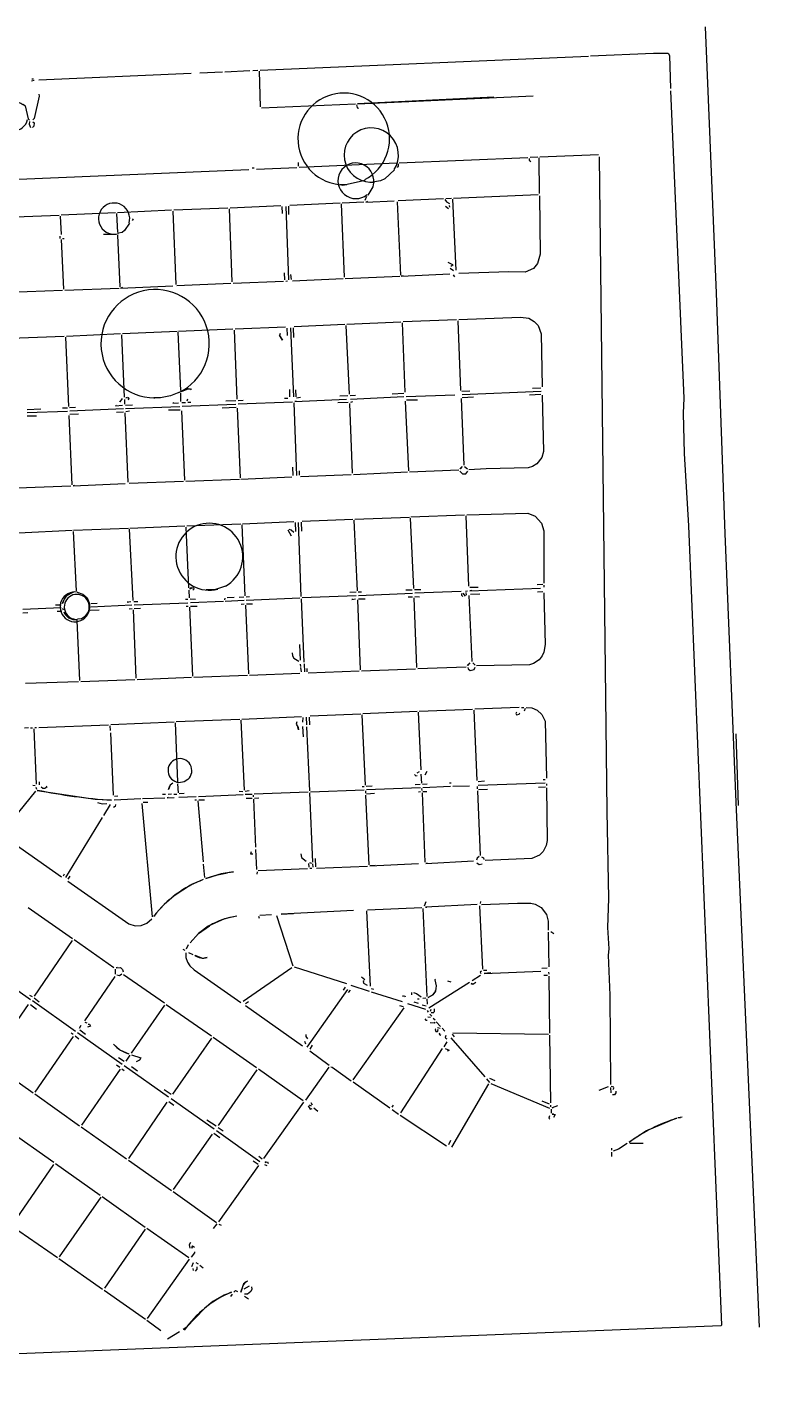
# Model space of a CAD drawing. Extents: x -873 to 1839, y -2957 to 262.
# Drawn here: x 859 to 1839, y -1563 to 239 of the extents above; entities that cross this region are included whole.
import ezdxf

# ---------------------------------------------------------------- set-up
doc = ezdxf.new("R2010")
doc.units = 0
doc.layers.add('TRACED_CURVE', color=6, linetype='CONTINUOUS')
doc.layers.add('TRACED_LINE', color=5, linetype='CONTINUOUS')

msp = doc.modelspace()

# ---------------------------------------------------------------- linework, layer by layer
at = {"layer": 'TRACED_CURVE'}
for points in [[(854.0884, 135.637), (856.6701, 133.7555), (860.9663, 115.9695), (862.5288, 114.5415)], [(1350.9563, 48.1186), (1338.0149, 36.0497), (1332.146, 33.2885), (1324.2162, 31.9329)], [(1311.6438, 33.8643), (1285.4521, 27.6917), (1277.931, 28.3522), (1281.9632, 27.5348), (1286.9249, 28.2574)], [(1322.7883, 30.3704), (1322.0157, 25.3414), (1315.0328, 14.0399)], [(996.581, -23.2611), (989.5308, -33.0673), (986.6525, -35.6939), (981.7132, -36.915)], [(1062.2201, -250.0424), (1051.4344, -254.523), (1038.0669, -257.1222), (1029.073, -257.0274), (1030.0698, -256.9825)], [(920.9124, -517.0987), (911.6668, -522.5089), (908.8333, -526.1324), (906.6103, -532.2255), (907.495, -529.6886)], [(926.395, -516.8521), (934.0057, -519.5062), (939.735, -524.7421), (942.5186, -531.1093)], [(1124.8086, -508.9241), (1110.058, -514.0825), (1099.0705, -514.0774), (1110.058, -514.0825), (1114.4989, -512.8839)], [(908.5989, -543.1233), (910.7944, -547.5193), (914.4402, -550.8513), (920.5558, -553.5727), (925.0415, -553.3708)], [(941.5391, -542.6401), (936.3705, -549.8646), (931.9969, -552.5585), (927.0351, -553.2811)], [(1074.5089, -767.391), (1069.6593, -770.6057), (1062.2279, -771.9389)], [(872.9203, -782.4538), (950.3488, -793.9529), (972.3687, -794.9599)], [(1135.5062, -891.0007), (1119.1482, -893.7343), (1098.4615, -900.1587), (1114.2089, -894.9554), (1127.5764, -892.3563)], [(1095.0175, -901.3125), (1077.8869, -909.0751), (1056.0413, -923.043), (1042.579, -934.636), (1031.6313, -946.6153), (1029.3186, -950.7147), (1029.2738, -949.7179)], [(1140.1683, -950.2222), (1123.3568, -953.9751), (1101.8302, -963.9333), (1088.7767, -973.5102), (1077.3529, -986.0103), (1088.7767, -973.5102), (1103.303, -963.3676)], [(1083.5979, -1002.7097), (1094.2664, -1006.7245), (1100.2025, -1005.4586)], [(975.0722, -1121.4608), (983.4057, -1129.0766), (995.6367, -1134.5194)], [(1728.1596, -1220.425), (1687.9848, -1237.7146), (1664.6888, -1252.7466)], [(1154.147, -1438.5283), (1148.8215, -1442.2639), (1145.3275, -1453.4084), (1148.4127, -1444.2799)], [(1132.8671, -1453.969), (1122.535, -1457.4304), (1107.9413, -1466.0777), (1096.859, -1475.0665), (1072.0403, -1500.6549), (1068.1651, -1503.3263)]]:
    msp.add_lwpolyline(points, dxfattribs=at)
for centre, radius, start, end in [((1282.9861, 89.3917), 61.2984, 297.2982, 273.6863), ((840.9265, 119.8185), 19.7026, 50.2376, 346.2727), ((1319.8023, 67.7321), 36.3201, 327.8069, 277.029), ((1299.205, 33.3038), 23.8782, 352.9096, 309.4076), ((975.7922, -17.2565), 20.8638, 343.8893, 286.762), ((1030.7094, -184.6912), 72.4863, 295.7421, 269.4931), ((1103.1802, -469.5579), 44.8074, 298.7852, 284.641), ((923.4688, -536.6245), 19.9365, 81.5817, 16.1465), ((924.7869, -535.1944), 18.1492, 102.0853, 162.3382), ((925.8995, -536.6738), 16.7579, 339.1186, 273.9118), ((923.3443, -537.6904), 15.8246, 200.2262, 276.1774), ((1063.8527, -755.6336), 15.9459, 312.1874, 264.3097), ((1021.1886, -63.0853), 733.7145, 258.3539, 266.1837), ((1145.3987, -1014.4719), 123.3961, 94.5808, 98.3035), ((1147.792, -1042.2282), 150.2393, 110.5315, 142.0259), ((1152.9356, -1047.0167), 97.3659, 97.514, 120.6825), ((1095.0362, -988.8877), 17.5913, 230.3908, 287.3159), ((1007.0167, -1093.2178), 42.7932, 221.4808, 254.5953), ((1788.2722, -1420.2575), 207.8675, 106.7421, 126.4185), ((1161.8382, -1452.0499), 15.5846, 119.6314, 149.9399), ((1190.9227, -1589.2152), 147.9061, 113.2318, 145.021)]:
    msp.add_arc(centre, radius, start, end, dxfattribs=at)
at = {"layer": 'TRACED_LINE'}
for points in [[(1766.3734, 239.1096), (1781.3875, -116.8028), (1792.8606, -438.4143), (1807.5332, -797.8381), (1838.6306, -1500.1258)], [(1171.1622, 181.3662), (1610.3097, 200.1251)], [(1613.3002, 200.2596), (1697.5322, 204.0493), (1717.0152, 203.927), (1718.6449, 201.0038), (1720.1423, 156.6226)], [(1123.8128, 179.2359), (1157.2066, 180.7383)], [(1161.1939, 180.9177), (1168.1717, 181.2316)], [(868.6473, 167.2562), (865.1808, 166.6008)], [(865.5447, 169.6138), (868.0368, 169.7259)], [(875.0818, 168.5446), (1078.9556, 177.2177)], [(1090.4191, 177.7334), (1120.8224, 179.1013)], [(1169.7342, 179.8036), (1171.3661, 132.4319)], [(1720.2768, 153.6321), (1737.78, -257.6043), (1737.1817, -277.6081), (1738.6067, -331.4817), (1744.4523, -428.1067), (1788.5649, -1497.3841), (1787.613, -1498.4258), (165.3927, -1562.9212)], [(874.9596, 149.0616), (875.5701, 146.5919), (868.9185, 116.8267), (867.0145, 114.7434)], [(1483.9389, 144.9966), (1301.5418, 136.291), (1536.2948, 146.8528)], [(1172.9286, 131.0039), (1298.5513, 136.1564)], [(1300.1139, 134.7284), (1300.7692, 131.262), (1301.8109, 130.31), (1303.2837, 130.8757)], [(862.6185, 112.5479), (862.2771, 109.0366), (863.9741, 104.6181)], [(867.1267, 112.2513), (868.6892, 110.8233), (868.3926, 106.3152), (866.4662, 104.7302)], [(1222.1687, 57.8064), (1221.8946, 52.7999)], [(1223.4571, 51.3719), (1354.0415, 57.2471)], [(1355.6041, 55.8191), (1355.7386, 52.8286), (1354.3106, 51.2661)], [(1357.032, 57.3816), (1529.5057, 64.642)], [(1531.0682, 63.214), (1531.1803, 60.7219), (1533.2413, 59.3164)], [(1532.4962, 64.7765), (1542.4645, 65.225)], [(1544.027, 63.797), (1544.662, 16.3804)], [(1545.4549, 65.3596), (1623.7284, 68.3817)], [(1624.8597, 65.4361), (1634.7854, -810.105), (1637.0422, -926.8684), (1635.7784, -965.3809), (1637.5774, -994.2664), (1636.9618, -1002.7843), (1638.8628, -1056.137), (1639.7364, -1175.4598)], [(232.4756, 9.783), (1156.1712, 48.3446)], [(1160.5672, 50.5401), (1163.0593, 50.6522)], [(1166.1395, 48.7931), (1220.4666, 51.2374)], [(1131.0009, -2.7301), (1198.7852, 0.3196)], [(1210.7471, 0.8578), (1278.033, 3.8851)], [(1279.5955, 2.4571), (1283.5147, -95.7529)], [(1281.0235, 4.0196), (1309.9315, 5.3202)], [(1313.6048, 12.4774), (1311.3594, 6.8827)], [(1314.9156, 5.5444), (1312.446, 4.9339), (1350.3254, 6.6382)], [(1354.38, 5.3223), (1358.7976, -92.8652)], [(1355.808, 6.8848), (1416.6145, 9.6206)], [(1418.177, 8.1926), (1420.3052, 5.2918), (1424.4046, 2.9791)], [(1419.605, 9.7551), (1427.0812, 10.0915)], [(1424.0183, 0.4647), (1424.6289, -2.005)], [(1428.6437, 8.6635), (1432.9043, -86.0351)], [(1430.0717, 10.226), (1543.2341, 14.8179)], [(1544.7966, 13.39), (1545.8251, -64.9732), (1542.376, -77.1145), (1536.6865, -83.863), (1525.9232, -88.842), (1503.9257, -88.3334), (1437.1159, -90.8399)], [(831.9076, -15.1878), (902.2064, -12.5244)], [(903.7689, -13.9524), (904.8677, -38.3747)], [(905.1969, -12.3899), (977.4669, -9.1383)], [(979.0294, -10.5663), (980.1731, -35.9854)], [(980.4574, -9.0038), (1052.7274, -5.7523)], [(1001.3184, -17.5543), (999.9129, -19.6152)], [(1054.29, -7.1803), (1058.2091, -105.3902)], [(1055.7179, -5.6177), (1128.0104, -2.8646)], [(1129.5729, -4.2926), (1133.4696, -102.0042)], [(1200.3477, -1.1084), (1200.7737, -10.5782)], [(1205.3318, -0.8841), (1209.251, -99.0941)], [(1209.3191, -0.7047), (1209.314, -11.6923)], [(1419.0791, -0.7564), (1423.2009, -3.5675)], [(902.9862, -40.9564), (903.1207, -43.9469)], [(905.1817, -45.3525), (908.1641, -111.6415)], [(906.6096, -43.7899), (909.1017, -43.6778)], [(961.799, -38.3104), (978.7675, -38.0464)], [(980.3301, -39.4743), (983.447, -108.7539)], [(1203.3424, -89.8709), (1203.7684, -99.3408)], [(1422.4427, -75.5185), (1428.5806, -78.7383), (1429.1239, -79.7127), (1426.2007, -81.3425)], [(1425.2935, -83.381), (1429.9362, -86.6681)], [(986.9808, -109.5937), (984.5111, -110.2043), (1054.2891, -107.0649)], [(1059.7716, -106.8182), (1132.0417, -103.5667)], [(1135.0321, -103.4321), (1202.3404, -100.9033)], [(1205.3309, -100.7687), (1207.823, -100.6566)], [(1211.9275, -91.9818), (1212.7399, -98.9371)], [(1214.3024, -100.3651), (1282.0867, -97.3154)], [(1285.0772, -97.1809), (1357.868, -94.4053)], [(1362.3313, -93.7051), (1359.8617, -94.3156), (1425.1539, -91.3781)], [(1429.2085, -92.6939), (1431.3143, -95.0963)], [(835.9389, -115.8899), (906.7361, -113.204)], [(909.7266, -113.0695), (982.5175, -110.294)], [(1216.5622, -161.6924), (1284.3465, -158.6427)], [(1285.909, -160.0707), (1290.0575, -252.2773)], [(1287.3369, -158.5082), (1359.607, -155.2567)], [(1361.1695, -156.6847), (1364.842, -249.4121)], [(1362.5974, -155.1221), (1433.8931, -152.4139)], [(1435.4556, -153.8419), (1439.1505, -247.0677)], [(1436.8836, -152.2793), (1519.6427, -149.0553), (1530.6975, -150.5557), (1537.8771, -154.7274), (1543.1303, -160.4842), (1547.1126, -171.2923), (1548.3032, -242.1568)], [(837.7003, -177.2396), (908.9959, -174.5314)], [(910.5584, -175.9593), (914.7293, -268.6643)], [(911.9864, -174.3968), (984.2564, -171.1453)], [(985.8189, -172.5733), (989.0878, -256.3293)], [(987.2469, -171.0108), (1060.0153, -167.7368)], [(1061.0794, -169.1872), (1064.6, -247.4382)], [(1062.009, -167.6471), (1134.7998, -164.8716)], [(1136.3624, -166.2996), (1140.0348, -259.027)], [(1137.7903, -164.7371), (1205.0986, -162.2082)], [(1198.0036, -171.0176), (1197.1189, -173.5545), (1200.8993, -179.8769), (1197.0965, -173.0561)], [(1206.6611, -163.6362), (1207.1096, -173.6044)], [(1211.6453, -163.4119), (1215.7938, -255.6185)], [(1215.1342, -163.255), (1215.7172, -176.2137)], [(1064.757, -250.9271), (1064.7519, -261.9146)], [(1074.977, -244.9736), (1066.1401, -248.3678), (1074.977, -244.9736), (1077.9675, -244.8391), (1079.0316, -246.2895)], [(1210.3611, -245.8745), (1210.3112, -255.8652)], [(1218.3806, -246.5125), (1218.7843, -255.484)], [(1347.9632, -251.6697), (1363.414, -250.9746)], [(1441.189, -247.9748), (1451.6557, -247.5039)], [(1441.3908, -252.4606), (1547.077, -248.205)], [(1531.3072, -252.9099), (1546.758, -252.2148)], [(1535.4117, -244.2351), (1546.8752, -243.7193)], [(906.822, -270.5184), (913.3013, -270.2269)], [(916.2918, -270.0923), (924.2664, -269.7335)], [(978.5936, -267.2893), (977.6192, -267.8325), (987.0666, -266.9081)], [(986.663, -257.9366), (983.3759, -262.5793), (983.8295, -261.5601)], [(989.7207, -259.2973), (989.4914, -265.3007)], [(991.0539, -266.7287), (1000.5238, -266.3026)], [(991.2557, -271.2144), (1063.5482, -268.4613)], [(993.0975, -256.6483), (991.6247, -257.214), (994.5927, -256.581), (995.6344, -257.533), (994.7497, -260.0699)], [(1055.8477, -263.8135), (1054.3749, -264.3792), (1061.8287, -263.5444)], [(1066.3144, -263.3426), (1071.2986, -263.1184)], [(1067.0371, -268.3043), (1138.8311, -265.5737)], [(1074.1097, -258.9965), (1073.225, -261.5334)], [(1074.2891, -262.9838), (1078.2764, -262.8044)], [(1120.5692, -270.3907), (1139.0105, -269.561)], [(1125.1497, -261.195), (1138.6069, -260.5895)], [(1141.5974, -260.455), (1148.5752, -260.141)], [(1141.7992, -264.9407), (1214.59, -262.1652)], [(1203.8991, -257.6519), (1208.3848, -257.4501)], [(1216.1526, -263.5931), (1220.0269, -360.8063)], [(1219.5518, -261.4425), (1217.5805, -262.0306), (1286.8601, -258.9137)], [(1225.3309, -256.6877), (1219.8708, -257.4328)], [(1275.0775, -263.4391), (1289.0331, -262.8113)], [(1277.6644, -254.3331), (1288.6295, -253.8398)], [(1290.6181, -264.7376), (1294.313, -357.9635)], [(1291.62, -253.7053), (1298.5978, -253.3913)], [(1291.8442, -258.6894), (1363.6158, -255.4603)], [(1294.5157, -262.5646), (1292.046, -263.1751)], [(1365.3802, -261.374), (1369.5735, -354.5774)], [(1366.6063, -255.3258), (1431.4225, -252.909)], [(1366.8081, -259.8115), (1381.783, -259.6372)], [(1440.1422, -258.0104), (1443.6578, -347.2489)], [(1441.5702, -256.4479), (1456.5226, -255.7751)], [(1548.3205, -253.6427), (1550.2113, -328.9705), (1548.078, -337.0573), (1541.459, -345.3458), (1535.635, -349.1038), (1529.7213, -350.8681), (1473.3333, -351.9068), (1450.4287, -353.4368)], [(859.3554, -281.1441), (871.8382, -281.0819)], [(859.4726, -272.6487), (877.9139, -271.819)], [(859.652, -276.636), (913.5032, -274.7126)], [(915.2675, -280.6263), (919.4384, -373.3313)], [(916.4936, -274.578), (988.2653, -271.3489)], [(916.6955, -279.0638), (928.159, -278.548)], [(978.9972, -276.2607), (988.4671, -275.8347)], [(990.0296, -277.2626), (994.2005, -369.9676)], [(996.4193, -274.9775), (991.4576, -275.7001)], [(1048.7752, -273.1213), (1064.2484, -272.9246)], [(1065.8109, -274.3526), (1069.9818, -367.0576)], [(1140.573, -270.9889), (1144.2679, -364.2148)], [(1214.527, -349.567), (1215.0427, -361.0305)], [(1223.2467, -354.6683), (1223.5158, -360.6493)], [(1225.0783, -362.0773), (1292.885, -359.526)], [(1295.8755, -359.3915), (1368.1455, -356.1399)], [(1371.136, -356.0054), (1436.9491, -353.5438)], [(1438.5116, -354.9718), (1441.6815, -358.8245), (1446.1672, -358.6227), (1449.0007, -354.9993)], [(1441.233, -348.8563), (1438.8755, -351.9589), (1439.805, -350.4188)], [(1444.7219, -348.6993), (1448.3677, -352.0312)], [(846.7148, -377.602), (918.0104, -374.8938)], [(922.9721, -374.1711), (921.0009, -374.7592), (990.7789, -371.6198)], [(995.763, -371.3956), (1068.5539, -368.6201)], [(1071.5444, -368.4855), (1143.3384, -365.7549)], [(1145.332, -365.6652), (1213.6148, -362.593)], [(1372.8525, -416.3583), (1444.6465, -413.6277)], [(1447.637, -413.4931), (1529.4442, -411.3108), (1539.1159, -415.3704), (1547.5166, -424.4815), (1550.4795, -434.8361), (1550.6284, -504.7486)], [(921.6757, -434.1602), (994.965, -431.3623)], [(996.9587, -431.2726), (1070.248, -428.4746)], [(1071.8105, -429.9026), (1075.4656, -511.1441)], [(1073.2384, -428.3401), (1145.5309, -425.587)], [(1146.595, -427.0374), (1150.8556, -521.736)], [(1147.5245, -425.4973), (1216.3057, -422.4027)], [(1217.8682, -423.8307), (1218.4064, -435.7926)], [(1221.8555, -423.6513), (1225.8195, -522.8581)], [(1225.8428, -423.4719), (1226.381, -435.4338)], [(1227.2708, -421.9094), (1295.0775, -419.3581)], [(1296.64, -420.7861), (1300.8782, -514.9863)], [(1298.068, -419.2236), (1370.8588, -416.448)], [(1371.9229, -417.8984), (1376.1611, -512.0987)], [(1446.2091, -415.0556), (1449.9264, -508.7799)], [(847.9105, -437.479), (919.6821, -434.2499)], [(921.2446, -435.6779), (924.8325, -515.4241)], [(996.0291, -432.8126), (1000.8106, -527.9873)], [(1208.326, -433.749), (1212.6721, -441.5443)], [(1209.7764, -432.6849), (1212.8117, -433.5472), (1216.4576, -436.8791)], [(1075.6002, -514.1345), (1076.0711, -524.6012)], [(1079.4529, -510.9647), (1077.0281, -512.572), (1081.945, -510.8525), (1082.5331, -512.8238), (1081.1051, -514.3863)], [(1227.382, -524.2861), (1299.6745, -521.533)], [(1290.9772, -516.93), (1299.4502, -516.5488)], [(1302.4407, -516.4143), (1306.9489, -516.7109)], [(1302.665, -521.3984), (1374.935, -518.1469)], [(1366.2601, -514.0424), (1374.7332, -513.6612)], [(1377.7236, -513.5266), (1386.2191, -513.6438)], [(1377.9255, -518.0124), (1440.2496, -515.7077)], [(1440.3842, -518.6982), (1440.4963, -521.1903), (1442.5572, -522.5958)], [(1442.3554, -518.1101), (1445.5477, -522.4613)], [(1445.7322, -515.4611), (1448.7227, -515.3265)], [(1446.3203, -517.4323), (1446.9757, -520.8988)], [(1450.487, -521.2402), (1454.4785, -609.9579)], [(1451.4889, -510.2078), (1462.9749, -510.1905)], [(1454.1828, -514.5815), (1451.7132, -515.192), (1546.4342, -511.4298)], [(1452.4134, -519.6553), (1464.8737, -519.0947)], [(1550.7131, -517.7298), (1552.3348, -587.0766), (1550.7896, -597.1346), (1548.5218, -602.2308), (1544.2603, -607.4168), (1536.9859, -612.2389), (1531.5706, -613.9808), (1460.7286, -615.6698)], [(1541.7243, -506.6475), (1549.2005, -506.3111)], [(1542.1728, -516.6158), (1549.1505, -516.3018)], [(1550.763, -507.7391), (1550.8751, -510.2311)], [(853.5043, -539.609), (904.8409, -537.2993)], [(897.2077, -534.1468), (905.1824, -533.788)], [(906.8794, -538.2064), (907.4899, -540.6761)], [(943.9639, -541.0328), (955.9258, -540.4946)], [(944.5571, -532.0165), (953.0301, -531.6353)], [(944.7589, -536.5022), (999.5844, -534.0355)], [(994.3985, -529.774), (993.4241, -530.3173), (998.3858, -529.5947)], [(995.8213, -539.1991), (999.8087, -539.0197)], [(1001.3712, -540.4476), (1004.9988, -632.1782)], [(1002.3731, -529.4153), (1007.3796, -529.6894)], [(1002.5749, -533.901), (1074.3689, -531.1703)], [(1002.7991, -538.8851), (1011.2722, -538.5039)], [(1071.1542, -526.3207), (1074.6431, -526.1637)], [(1072.0787, -535.7682), (1075.0692, -535.6336)], [(1076.6317, -537.0616), (1080.7802, -629.2682)], [(1077.6336, -526.0292), (1084.6338, -526.2137)], [(1077.8578, -531.0133), (1122.2167, -529.0176)], [(1078.0596, -535.4991), (1087.0535, -535.5938)], [(1124.0309, -524.9406), (1123.6446, -527.4551)], [(1124.2103, -528.9279), (1149.6294, -527.7842)], [(1126.999, -524.3076), (1136.4689, -523.8816)], [(1142.9482, -523.59), (1149.4276, -523.2985)], [(1145.8664, -532.9478), (1149.8537, -532.7684)], [(1151.4162, -534.1964), (1155.5647, -626.4029)], [(1152.4181, -523.164), (1156.9038, -522.9622)], [(1152.6199, -527.6497), (1224.3915, -524.4206)], [(1152.8442, -532.6338), (1160.8412, -532.7735)], [(1225.9541, -525.8486), (1229.7662, -610.579)], [(1294.8921, -526.2429), (1293.9177, -526.7862), (1298.8795, -526.0635)], [(1301.4388, -527.4467), (1305.1337, -620.6725)], [(1302.8668, -525.8841), (1311.8606, -525.9789)], [(1369.1783, -523.4001), (1375.1592, -523.131)], [(1376.7217, -524.559), (1380.4167, -617.7848)], [(1378.1497, -522.9965), (1384.1531, -523.2258)], [(853.7285, -544.5931), (860.2079, -544.3016)], [(899.5826, -542.5301), (906.062, -542.2386)], [(926.1056, -554.8212), (929.7159, -635.0659)], [(1223.7057, -586.8793), (1224.6475, -607.8127)], [(1214.2307, -598.2929), (1214.4101, -602.2802), (1216.0399, -605.2034), (1222.7211, -609.3977)], [(1451.5553, -611.5877), (1448.7218, -615.2111), (1449.6289, -613.1726)], [(1455.5426, -611.4083), (1458.6901, -614.7627)], [(1082.3427, -630.6961), (1154.1367, -627.9655)], [(1157.1272, -627.8309), (1224.4355, -625.3021)], [(1224.8942, -613.2953), (1225.0287, -616.2858)], [(1225.096, -617.781), (1225.8635, -623.7395)], [(1229.8783, -613.071), (1230.3492, -623.5377)], [(1233.6363, -618.895), (1233.8381, -623.3807)], [(1235.4006, -624.8087), (1303.7058, -622.235)], [(1306.6962, -622.1005), (1378.9887, -619.3474)], [(1381.9792, -619.2128), (1446.7954, -616.7961)], [(1448.8339, -617.7032), (1449.422, -619.6744), (1452.0038, -621.556), (1457.4415, -620.3125), (1458.8022, -617.2547)], [(857.4683, -638.8158), (928.2879, -636.6284)], [(931.2784, -636.4938), (1003.5708, -633.7407)], [(1006.5613, -633.6062), (1079.3522, -630.8307)], [(1146.7921, -686.7284), (1226.5383, -683.1405)], [(1228.1008, -684.5685), (1227.8939, -691.0703)], [(1232.5865, -684.3666), (1233.035, -694.3349)], [(1236.5739, -684.1873), (1237.0448, -694.6539)], [(1238.0018, -682.6247), (1305.7861, -679.575)], [(1307.3486, -681.003), (1311.5868, -775.2033)], [(1308.7766, -679.4405), (1381.0466, -676.189)], [(1382.6092, -677.617), (1386.0849, -754.8711)], [(1384.0371, -676.0544), (1455.3327, -673.3462)], [(1456.8953, -674.7742), (1461.1334, -768.9744)], [(1458.3232, -673.2116), (1517.6569, -671.0416)], [(1513.9611, -677.7003), (1513.0316, -679.2404), (1514.1181, -681.1892), (1517.5621, -680.0354), (1518.4917, -678.4954)], [(1520.6698, -671.4054), (1524.1587, -671.2485)], [(1525.7212, -672.6764), (1524.383, -676.2326)], [(1527.1492, -671.1139), (1534.6703, -671.7744), (1541.805, -674.9493), (1548.0551, -680.6612), (1552.446, -689.4533), (1554.3817, -765.7779)], [(856.1495, -698.3065), (861.1336, -698.0822)], [(864.1465, -698.4461), (866.6386, -698.334)], [(868.2011, -699.7619), (871.5423, -774.0256)], [(869.6291, -698.1994), (872.1211, -698.0873)], [(875.1116, -697.9528), (968.3374, -694.2578)], [(969.9, -695.6858), (970.6899, -702.1428)], [(971.3279, -694.1233), (1056.0583, -690.3112)], [(1057.6208, -691.7391), (1060.6654, -770.511)], [(1059.0488, -690.1766), (1143.8016, -686.8629)], [(1145.3641, -688.2909), (1149.5799, -781.9927)], [(1220.3729, -690.4098), (1219.5106, -693.4451), (1222.2045, -697.8187), (1222.3614, -701.3076), (1221.1179, -695.8699)], [(1227.6422, -696.5752), (1228.7685, -710.5084)], [(1233.1696, -697.3254), (1237.0041, -782.5542)], [(970.8244, -705.1332), (974.5693, -788.3684)], [(1807.4169, -706.4489), (1810.7256, -802.1893)], [(875.3951, -770.8557), (875.5745, -774.8431)], [(1054.2533, -772.2977), (1050.8765, -774.9468), (1048.6536, -781.0399), (1050.423, -775.966)], [(1060.8, -773.5015), (1061.3382, -785.4634)], [(1377.8585, -760.7349), (1379.4435, -762.6613), (1381.4147, -762.0732)], [(1378.464, -774.1921), (1385.4418, -773.8781)], [(1383.705, -757.4753), (1380.7817, -759.1051)], [(1386.3316, -760.3537), (1386.8698, -772.3156)], [(1388.4323, -773.7436), (1394.4132, -773.4745)], [(1394.1717, -757.0044), (1391.383, -761.6247)], [(1424.3181, -772.129), (1426.8101, -772.0169)], [(1471.169, -770.0212), (1462.7184, -770.9008)], [(1462.9202, -775.3865), (1552.6571, -771.8486)], [(1549.9632, -767.4749), (1552.4553, -767.3628)], [(1554.2196, -773.2765), (1554.3318, -775.7686)], [(870.4507, -783.0643), (832.6182, -830.214)], [(867.1014, -775.2243), (870.1143, -775.5881)], [(871.2233, -778.0354), (871.8338, -780.505)], [(885.1116, -775.9122), (885.6997, -777.8835), (883.2749, -779.4908), (880.2844, -779.6254), (878.2011, -777.7214)], [(976.1318, -789.7964), (980.6175, -789.5945)], [(1013.7371, -793.0987), (1043.6643, -792.2516)], [(1040.4496, -787.402), (1044.4369, -787.2226)], [(1048.1277, -791.5514), (1046.6548, -792.1171), (1056.1247, -791.691)], [(1047.9258, -787.0657), (1052.4116, -786.8639)], [(1055.9229, -787.2053), (1059.9102, -787.0259)], [(1062.6041, -791.3995), (1085.5311, -790.368)], [(1069.3576, -786.1014), (1062.9007, -786.8914)], [(1088.5216, -790.2335), (1148.3313, -787.5425)], [(1143.1453, -783.2811), (1148.1519, -783.5552)], [(1156.6025, -782.6756), (1151.1424, -783.4207)], [(1151.3218, -787.408), (1160.2932, -787.0044)], [(1152.5428, -792.3473), (1160.5399, -792.4869)], [(1161.8557, -788.4323), (1161.9679, -790.9244)], [(1163.2837, -786.8698), (1235.5762, -784.1167)], [(1163.5304, -792.3524), (1169.5113, -792.0833)], [(1237.1387, -785.5447), (1241.3096, -878.2497)], [(1238.5666, -783.9822), (1310.3607, -781.2515)], [(1307.6668, -776.8779), (1310.1589, -776.7658)], [(1311.9232, -782.6795), (1312.0577, -785.6699)], [(1312.1923, -788.6604), (1316.3856, -881.8638)], [(1313.1493, -776.6312), (1321.124, -776.2724)], [(1313.3512, -781.1169), (1385.6436, -778.3638)], [(1324.0645, -786.1286), (1313.6202, -787.0979)], [(1382.8998, -783.9809), (1385.8903, -783.8464)], [(1387.2061, -779.7918), (1387.3182, -782.2839)], [(1387.9512, -785.2519), (1391.6237, -877.9794)], [(1388.6341, -778.2293), (1426.0151, -776.5475)], [(1388.8808, -783.7119), (1394.3633, -783.4652)], [(1429.0056, -776.4129), (1451.4567, -775.9023)], [(1461.4922, -776.949), (1461.6268, -779.9395)], [(1461.7613, -782.93), (1465.6407, -869.1556)], [(1463.1669, -780.8691), (1475.1288, -780.3309)], [(1554.4663, -778.7591), (1555.1361, -849.1476), (1553.9323, -855.6942), (1549.8054, -863.8707), (1545.0231, -868.5806), (1534.7358, -873.0389), (1472.434, -875.8419)], [(1543.4339, -777.7572), (1552.9038, -777.3311)], [(953.5411, -798.3041), (959.6118, -800.0286), (966.0912, -799.7371)], [(970.6442, -801.0305), (961.8246, -815.9106)], [(977.6444, -801.215), (977.2581, -803.7295), (974.8109, -804.8385)], [(975.8576, -794.8029), (1011.7434, -793.1884)], [(1013.0318, -799.6229), (1026.849, -951.3252)], [(1014.4597, -798.0604), (1020.9391, -797.7689)], [(1083.7393, -794.9434), (1086.2314, -794.8313)], [(1087.7939, -796.2593), (1094.9603, -877.8422)], [(1089.2218, -794.6968), (1096.7205, -794.8588)], [(1162.1024, -793.9149), (1164.9951, -858.2103)], [(959.9431, -818.4924), (910.6094, -898.6219)], [(830.278, -844.8025), (905.5804, -897.8493)], [(1159.2832, -864.4603), (1158.3985, -866.9973), (1161.389, -866.8627)], [(1165.1297, -861.2008), (1166.3406, -888.1151)], [(1095.0949, -880.8327), (1096.899, -898.7307)], [(1225.819, -866.9605), (1226.5416, -871.9222), (1232.7468, -876.6372)], [(1235.8943, -879.9916), (1236.1185, -884.9757)], [(1237.3223, -878.4291), (1239.8592, -879.3138)], [(1241.3993, -880.2433), (1241.6011, -884.7291)], [(1244.5742, -873.1086), (1245.09, -884.5721)], [(1324.9035, -882.4795), (1317.9481, -883.2918), (1383.2179, -879.8558)], [(1394.6815, -879.3401), (1392.7102, -879.9282), (1456.4848, -876.5595)], [(1464.2127, -870.7181), (1461.312, -872.8463), (1460.4272, -875.3832)], [(1461.0826, -878.8497), (1464.1852, -881.2072), (1468.1501, -880.5294)], [(1467.2256, -871.082), (1469.785, -872.4651), (1470.3731, -874.4363)], [(908.9123, -894.2035), (907.5292, -896.7628)], [(916.5231, -896.8576), (913.712, -900.9795)], [(1166.9735, -891.0832), (1166.6097, -894.0961)], [(1168.4015, -889.5207), (1234.6906, -886.5382)], [(1237.6811, -886.4037), (1240.1731, -886.2916)], [(1246.6525, -886.0001), (1314.9576, -883.4264)], [(913.8241, -903.4715), (995.3093, -960.735), (1003.9168, -963.3443), (1011.8915, -962.9855), (1019.7315, -959.6362), (1026.4627, -953.8397)], [(1393.0263, -931.3545), (1390.7809, -936.9492)], [(1461.6005, -934.7618), (1392.3434, -938.3772), (1394.337, -938.2875)], [(1464.6807, -936.6209), (1468.4928, -1021.3513)], [(1465.9068, -930.5726), (1465.543, -933.5855)], [(1467.1055, -935.0135), (1515.4516, -932.8384), (1533.4394, -933.0279), (1538.9892, -934.2765), (1547.1881, -938.9018), (1554.0935, -948.0802), (1556.4908, -956.962), (1556.5306, -968.9463)], [(860.977, -938.8111), (920.2679, -980.0927)], [(1169.1436, -950.4169), (1169.7541, -952.8865)], [(1170.5716, -948.8544), (1186.5208, -948.1368)], [(1193.0675, -949.3405), (1215.0793, -1016.7711)], [(1296.1495, -942.705), (1199.4796, -947.5537), (1215.9273, -946.8137)], [(1313.6612, -943.4154), (1318.1909, -1044.095)], [(1314.5908, -941.8753), (1387.3592, -938.6014)], [(1388.9217, -940.0294), (1394.2139, -1057.6551)], [(1556.6651, -971.9368), (1557.2553, -1018.3566)], [(1560.1092, -970.783), (1564.231, -973.5941)], [(919.904, -983.1056), (868.806, -1057.3215)], [(922.3288, -981.4983), (975.4594, -1019.0617)], [(1074.973, -988.6145), (1072.2516, -994.73)], [(1067.7434, -994.4334), (1070.3028, -995.8165)], [(1071.955, -999.2381), (1071.7481, -1005.7399), (1074.0333, -1012.1296), (1077.248, -1016.9792), (1082.9772, -1022.2151), (1145.3708, -1065.8543)], [(1075.4439, -999.0812), (1081.061, -1001.825)], [(805.2087, -1020.229), (864.0237, -1062.0315)], [(977.0668, -1021.4865), (977.3583, -1027.9659)], [(979.9451, -1018.8599), (978.4723, -1019.4256), (984.4533, -1019.1565), (987.0575, -1021.5364), (987.7129, -1025.0029)], [(1213.6962, -1019.3304), (1148.3164, -1064.7229)], [(1216.6418, -1018.1991), (1286.5666, -1040.5236)], [(1467.1097, -1023.9106), (1465.6817, -1025.4731), (1466.2474, -1026.9459)], [(1470.0553, -1022.7792), (1474.541, -1022.5774)], [(1479.7046, -1026.3405), (1470.7555, -1027.2425), (1546.5145, -1023.834)], [(1547.8303, -1019.7795), (1555.3065, -1019.4431)], [(1557.0709, -1025.3568), (1557.183, -1027.8489)], [(976.9944, -1030.9788), (936.2112, -1090.2473)], [(986.3522, -1028.0607), (982.953, -1030.2113), (979.4192, -1029.3714)], [(988.3682, -1028.4694), (1043.0165, -1066.4639)], [(1292.6597, -1042.7466), (1316.9872, -1050.6417)], [(1306.6428, -1031.6296), (1311.2855, -1034.9167)], [(1310.3784, -1036.9552), (1308.928, -1038.0193), (1309.5161, -1039.9905), (1314.1363, -1042.7792)], [(1405.6651, -1034.6658), (1404.7131, -1035.7075), (1406.5672, -1043.6149), (1405.8843, -1050.6375), (1402.1212, -1055.801), (1395.7764, -1059.083), (1402.1212, -1055.801), (1404.9772, -1052.676), (1406.3154, -1049.1198)], [(1451.3123, -1039.1046), (1396.9251, -1073.5146)], [(1421.7489, -1036.9387), (1426.3019, -1038.2322)], [(1459.8078, -1039.2218), (1455.9326, -1041.8933), (1453.9165, -1041.4846), (1454.3476, -1039.9669), (1453.9165, -1041.4846)], [(1465.8835, -1029.9588), (1454.7115, -1036.954)], [(1550.7484, -1029.1372), (1555.755, -1029.4114)], [(1557.3175, -1030.8393), (1558.2339, -1106.7104)], [(862.7578, -1056.0953), (866.3364, -1057.932)], [(868.9181, -1059.8136), (875.6442, -1065.0046)], [(1287.9222, -1048.4534), (1233.4698, -1125.8167)], [(1284.7972, -1045.5975), (1282.4621, -1049.1985)], [(1291.456, -1049.2933), (1289.0984, -1052.3959)], [(1319.5241, -1051.5264), (1361.0668, -1064.64)], [(1319.8207, -1047.0183), (1322.8561, -1047.8805)], [(1362.7241, -1057.0741), (1361.7497, -1057.6174), (1364.7177, -1056.9844), (1365.2834, -1058.4573)], [(1373.5098, -1052.5935), (1373.6443, -1055.584)], [(1376.5003, -1052.4589), (1380.5549, -1053.7748), (1386.7601, -1058.4898)], [(1381.8881, -1061.2062), (1383.8817, -1061.1165)], [(1388.821, -1059.8954), (1392.8083, -1059.716)], [(1394.3708, -1061.144), (1394.6848, -1068.1218)], [(860.8263, -1068.6678), (809.2299, -1142.9061)], [(863.8168, -1068.5333), (872.0829, -1074.6539)], [(866.583, -1063.4146), (924.3563, -1104.2651)], [(1043.151, -1069.4544), (998.6047, -1133.8865)], [(1045.5983, -1068.3455), (1105.9309, -1110.5791)], [(1155.815, -1064.885), (1151.4414, -1067.5788)], [(1151.5535, -1070.0709), (1227.8976, -1124.0697)], [(1363.4417, -1073.0234), (1295.365, -1169.4783)], [(1357.8021, -1069.7811), (1362.3551, -1071.0746)], [(1368.1791, -1067.3166), (1392.4842, -1074.7133)], [(1376.5625, -1064.9417), (1382.6331, -1066.6663)], [(1387.7294, -1068.9341), (1393.2792, -1070.1827)], [(1394.5676, -1076.6172), (1396.1749, -1079.042)], [(1399.5069, -1075.3961), (1398.6222, -1077.9331)], [(1403.9477, -1074.1975), (1404.1271, -1078.1848), (1402.6992, -1079.7473), (1400.1847, -1079.361), (1402.6992, -1079.7473)], [(931.4961, -1096.4525), (929.1835, -1100.5519)], [(936.7993, -1092.2185), (939.3362, -1093.1032)], [(940.9212, -1095.0296), (942.9148, -1094.9399), (944.0238, -1097.3871), (940.1037, -1099.0618)], [(1391.572, -1087.7393), (1392.6585, -1089.6881), (1394.6522, -1089.5984)], [(1395.4472, -1085.0678), (1398.9585, -1085.4093)], [(1398.2807, -1081.4444), (1400.9073, -1084.3227)], [(1404.755, -1092.1404), (1403.8255, -1093.6805), (1398.7965, -1092.9079)], [(1402.5147, -1086.7475), (1405.1189, -1089.1275)], [(1406.7262, -1091.5523), (1412.5003, -1097.785)], [(921.1813, -1111.3998), (869.5849, -1185.6381)], [(918.465, -1106.5278), (921.0468, -1108.4094)], [(923.6286, -1110.2909), (928.8145, -1114.5524)], [(926.9381, -1106.1466), (986.7723, -1148.4027)], [(929.7716, -1102.5232), (937.5169, -1108.1678)], [(1106.0654, -1113.5696), (1053.993, -1188.3287)], [(1108.5126, -1112.4606), (1166.2635, -1152.8127)], [(1232.209, -1108.8931), (1232.3211, -1111.3851), (1234.4493, -1114.2859)], [(1406.1555, -1101.067), (1405.2035, -1102.1087), (1406.3125, -1104.5559), (1408.3061, -1104.4662), (1409.2581, -1103.4245), (1408.6924, -1101.9517)], [(1408.5803, -1099.4596), (1412.114, -1100.2995)], [(1410.9103, -1106.8462), (1410.4792, -1108.3638), (1413.0385, -1109.7469)], [(1414.6061, -1100.1874), (1418.2744, -1104.0177)], [(1419.5403, -1109.9538), (1418.6556, -1112.4908), (1420.7614, -1114.8931), (1419.7197, -1113.9412)], [(1426.1767, -1113.1512), (1471.9829, -1165.5274)], [(1427.9461, -1108.0774), (1430.6175, -1111.9526)], [(1428.8756, -1106.5373), (1556.806, -1108.2729)], [(1558.3685, -1109.7009), (1559.4368, -1200.0483)], [(1230.5966, -1117.4558), (1231.7728, -1121.3983)], [(1240.8339, -1122.9883), (1237.5693, -1128.1294)], [(1237.6814, -1130.6215), (1263.5215, -1149.9352)], [(1414.8426, -1127.645), (1358.7778, -1213.571)], [(1420.9183, -1118.382), (1416.7241, -1125.0632)], [(1418.8299, -1127.4656), (1423.9262, -1129.7334), (1421.9774, -1130.82)], [(808.8436, -1145.4206), (867.6361, -1186.7246)], [(978.8201, -1149.2599), (983.4628, -1152.5469)], [(981.8829, -1139.633), (989.0849, -1144.3032)], [(989.354, -1150.2842), (1048.6674, -1192.0643)], [(996.7232, -1136.4682), (991.577, -1144.1911)], [(998.8912, -1151.3534), (1007.1573, -1157.474)], [(999.1929, -1135.8577), (1011.3566, -1139.8052), (1009.9959, -1142.863), (1005.1015, -1145.0809)], [(1263.1352, -1152.4497), (1231.6475, -1196.3173)], [(1265.6048, -1151.8392), (1267.6209, -1152.2479), (1292.9178, -1170.5873)], [(984.0733, -1155.0166), (932.0009, -1229.7757)], [(986.0445, -1154.4285), (989.1471, -1156.786)], [(1166.8965, -1155.7808), (1114.824, -1230.5399)], [(1168.8453, -1154.6942), (1228.6795, -1196.9503)], [(1474.0887, -1167.9298), (1477.8018, -1172.757)], [(1478.0536, -1167.252), (1485.1883, -1170.427)], [(869.697, -1188.1302), (929.5536, -1230.8847)], [(1042.7364, -1182.3426), (1051.9993, -1188.4184)], [(1295.4771, -1171.9704), (1344.4858, -1206.7227)], [(1476.8947, -1174.7955), (1427.2644, -1259.4332)], [(1479.8628, -1174.1625), (1558.2555, -1207.0934)], [(1636.8805, -1178.5848), (1624.1236, -1183.6536)], [(1639.9158, -1179.4471), (1640.2522, -1186.9233)], [(1640.8454, -1177.907), (1644.3791, -1178.7469)], [(1647.1403, -1184.6157), (1647.23, -1186.6094), (1645.3485, -1189.1912), (1642.358, -1189.3257)], [(1644.4464, -1180.2421), (1643.0633, -1182.8015)], [(1046.4893, -1199.1542), (994.9377, -1274.3893)], [(1048.9589, -1198.5436), (1055.6625, -1203.2363)], [(1052.2684, -1194.3994), (1109.5209, -1234.7739)], [(1229.29, -1199.4199), (1175.7447, -1274.7447)], [(1235.4952, -1204.135), (1238.1891, -1208.5086), (1240.6587, -1207.8981)], [(1236.9232, -1202.5725), (1239.4825, -1203.9556)], [(1238.7823, -1199.4923), (1240.9329, -1202.8915)], [(1243.106, -1206.7891), (1248.2919, -1211.0506)], [(1349.313, -1203.0096), (1347.4539, -1206.0897)], [(1547.8387, -1197.5736), (1558.0088, -1201.6109)], [(1559.5713, -1203.0388), (1559.6834, -1205.5309)], [(1569.1085, -1204.108), (1561.7444, -1206.9364), (1563.2172, -1206.3708)], [(1099.9888, -1222.7171), (1112.3319, -1230.652)], [(1347.5884, -1209.0802), (1356.353, -1215.1784)], [(1358.4139, -1216.5839), (1420.6953, -1257.731)], [(1558.228, -1217.5825), (1557.3657, -1220.6179), (1558.9058, -1221.5474)], [(1560.3164, -1208.499), (1560.5631, -1213.9815)], [(1563.5984, -1214.8438), (1561.6272, -1215.4319), (1565.6369, -1215.7509), (1563.8226, -1219.8279)], [(1735.591, -1219.0918), (1730.1533, -1220.3353), (1733.6198, -1219.6799)], [(833.3822, -1235.7109), (895.2773, -1279.3725)], [(931.6146, -1232.2902), (992.468, -1274.9998)], [(1106.8443, -1241.8862), (1054.7495, -1316.1469)], [(1109.2915, -1240.7773), (1117.0368, -1246.4219)], [(1112.6235, -1237.1314), (1170.9176, -1278.4579)], [(1114.9361, -1233.032), (1121.6398, -1237.7246)], [(1425.8639, -1250.5066), (1423.1201, -1256.1237)], [(1641.0789, -1260.8007), (1641.191, -1263.2928)], [(1662.2641, -1254.3539), (1650.6161, -1261.8699), (1643.252, -1264.6983)], [(1665.7529, -1254.197), (1683.7183, -1253.8881)], [(995.0498, -1276.8813), (1052.8006, -1317.2334)], [(1161.9013, -1277.8647), (1168.5825, -1282.0589)], [(1169.6068, -1271.5249), (1173.7511, -1274.8344)], [(1179.4355, -1279.0735), (1177.9851, -1280.1376), (1180.9307, -1279.0062), (1182.0397, -1281.4534)], [(1641.3256, -1266.2833), (1641.0738, -1271.7882)], [(894.9134, -1282.3854), (840.0748, -1362.2632)], [(897.3607, -1281.2765), (957.1949, -1323.5325)], [(1169.1706, -1284.0301), (1115.6253, -1359.3549)], [(1177.1004, -1282.6745), (1180.1581, -1284.0352)], [(957.8278, -1326.5006), (902.4683, -1405.9024)], [(959.7766, -1325.4141), (1017.5499, -1366.2646)], [(1054.8616, -1318.639), (1112.6573, -1359.9879)], [(1017.186, -1369.2775), (962.8009, -1448.136)], [(1019.6108, -1367.6701), (1075.8216, -1407.0927)], [(1113.2454, -1361.9591), (1108.5303, -1368.1643)], [(1115.7599, -1362.3454), (1118.8176, -1363.7061)], [(848.4754, -1371.3743), (900.0211, -1407.0114)], [(1077.9151, -1387.0215), (1076.056, -1390.1017), (1077.2546, -1394.5426)], [(1083.4598, -1399.2577), (1083.5271, -1400.7529), (1078.7896, -1406.4597)], [(1080.609, -1391.3952), (1079.7467, -1394.4305), (1080.609, -1391.3952), (1083.1908, -1393.2767)], [(902.082, -1408.4169), (960.3537, -1449.245)], [(1076.4097, -1409.0639), (1020.0534, -1488.5105)], [(1081.6405, -1414.3222), (1079.3727, -1419.4185)], [(1080.98, -1421.8433), (1081.5906, -1424.3129)], [(1086.3729, -1419.6029), (1086.5074, -1422.5934), (1084.1275, -1425.1976)], [(1085.107, -1413.6668), (1088.1872, -1415.5259)], [(1090.2705, -1417.4299), (1094.9132, -1420.717)], [(962.4146, -1450.6505), (1017.6061, -1489.6195)], [(1133.9536, -1455.9178), (1131.5961, -1459.0204)], [(1138.2376, -1451.2302), (1135.8352, -1453.336), (1138.2376, -1451.2302), (1140.7969, -1452.6134)], [(1156.4546, -1445.4164), (1149.1354, -1449.2417)], [(1150.0599, -1458.6891), (1155.7218, -1462.4297)], [(1159.49, -1446.2787), (1160.1229, -1449.2467), (1158.7622, -1452.3045), (1154.4335, -1455.9952), (1150.4462, -1456.1746)], [(1019.6671, -1491.025), (1038.2603, -1504.6718)], [(1063.3155, -1506.541), (1047.2715, -1516.2525)]]:
    msp.add_lwpolyline(points, dxfattribs=at)

doc.saveas('drawing.dxf')
